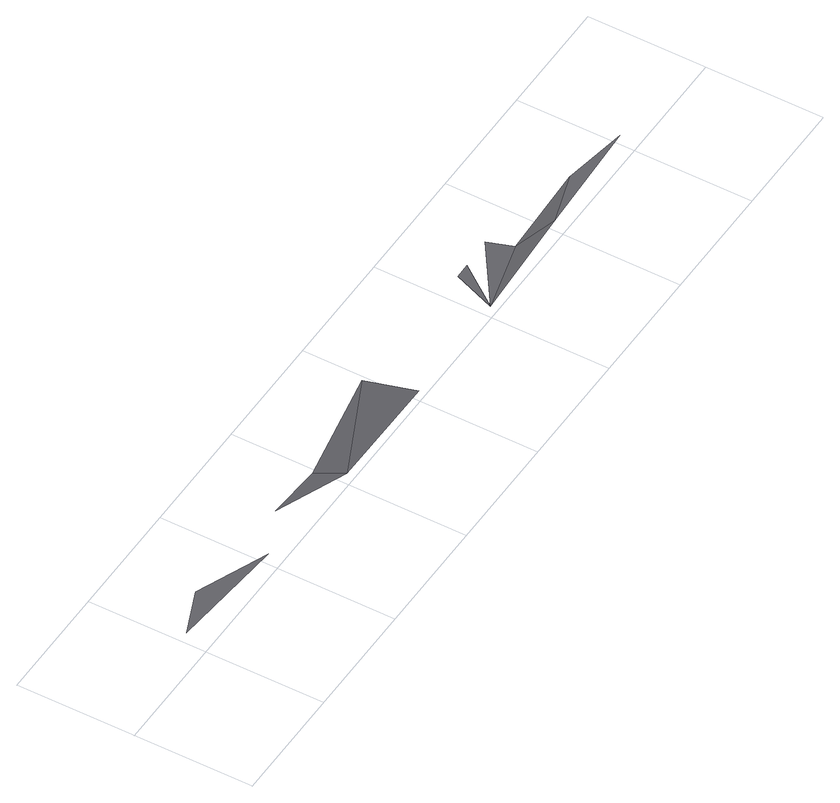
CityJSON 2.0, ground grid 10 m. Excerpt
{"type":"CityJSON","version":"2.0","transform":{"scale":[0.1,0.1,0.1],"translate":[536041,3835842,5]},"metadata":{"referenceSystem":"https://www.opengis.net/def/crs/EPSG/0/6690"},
"CityObjects":{
"road1":{"type":"Road","attributes":{"RoadStructureAttribute.sectionType":"1"},"geometry":[{"type":"MultiSurface","lod":"3","boundaries":[[[0,1,2]],[[3,4,5]],[[6,3,5]],[[6,5,7]],[[8,9,10]],[[11,10,12]],[[10,13,12]],[[12,13,14]],[[14,13,15]]],"semantics":{"surfaces":[{"type":"TrafficArea","function":"2000"}],"values":[0,0,0,0,0,0,0,0,0]}}]}
},
"vertices":[
[48,38,10],[9,22,10],[109,13,10],[195,28,11],[148,31,11],[209,7,10],[294,46,12],[308,6,10],[435,42,11],[422,42,11],[408,6,11],[463,44,10],[470,22,11],[508,12,10],[552,26,10],[608,17,9]
]}
